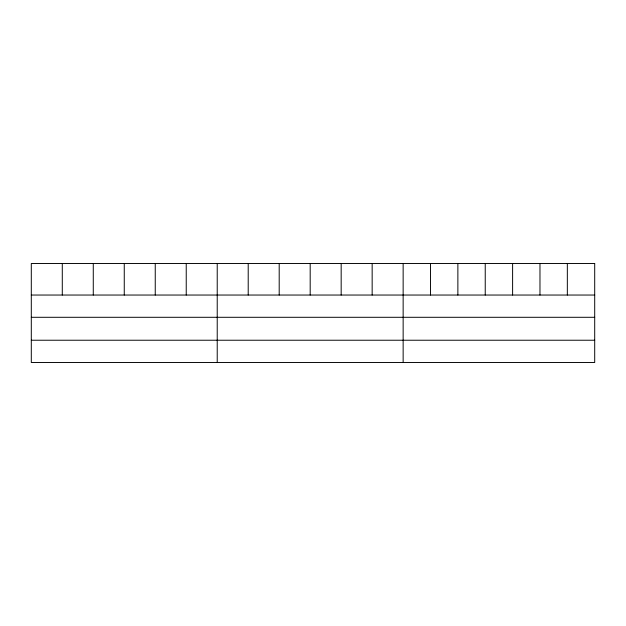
<?xml version="1.0" encoding="UTF-8"?>
<svg xmlns="http://www.w3.org/2000/svg" width="626" height="626" viewBox="0 0 626 626"><rect width="100%" height="100%" fill="white"/><g stroke="black" fill="none" stroke-linecap="round" stroke-linejoin="round"><path stroke-width="0.94" d="M31.3 295.042L594.7 295.042M31.3 317.296L594.7 317.296M31.3 340.231L594.7 340.231M567.336 263.507L567.336 295.042M539.972 263.507L539.972 295.042M512.608 263.507L512.608 295.042M485.236 263.507L485.236 295.042M457.872 263.507L457.872 295.042M430.508 263.507L430.508 295.042M403.144 263.507L403.144 362.493M372.157 263.507L372.157 295.042M341.17 263.507L341.17 295.042M310.183 263.507L310.183 295.042M279.196 263.507L279.196 295.042M248.209 263.507L248.209 295.042M217.222 263.507L217.222 362.493M186.235 263.507L186.235 295.042M155.248 263.507L155.248 295.042M124.261 263.507L124.261 295.042M93.274 263.507L93.274 295.042M62.287 263.507L62.287 295.042M594.7 263.507L31.3 263.507L31.3 362.493L594.7 362.493L594.7 263.507"/></g></svg>
